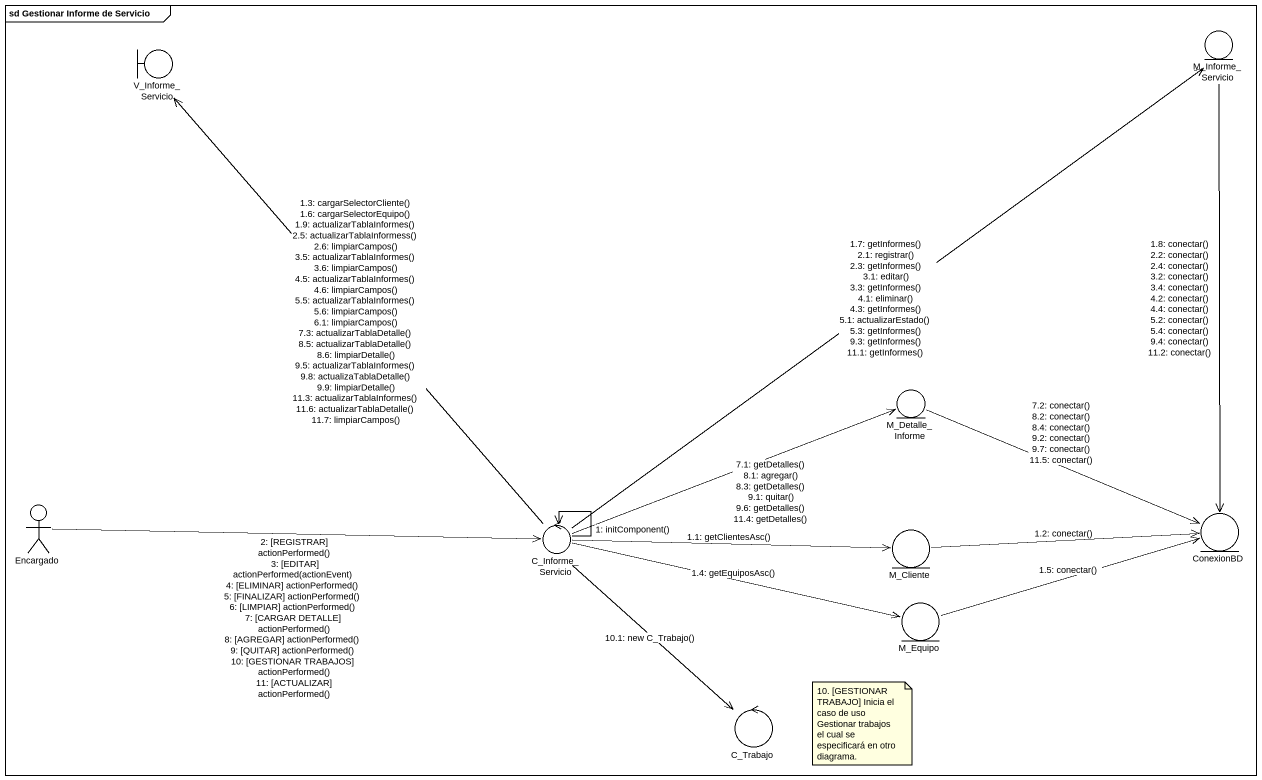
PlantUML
@startuml
mainframe sd Gestionar Informe de Servicio
boundary V_Informe_Servicio
entity M_Informe_Servicio
entity M_Detalle_Informe
actor Encargado
entity ConexionBD
control C_Informe_Servicio
entity M_Cliente
entity M_Equipo
control C_Trabajo
C_Informe_Servicio --> C_Informe_Servicio : 1: initComponent()
C_Informe_Servicio -right-> M_Cliente : 1.1: getClientesAsc()
M_Cliente -right-> ConexionBD : 1.2: conectar()
C_Informe_Servicio -up-> V_Informe_Servicio : 1.3: cargarSelectorCliente()\n1.6: cargarSelectorEquipo()\n1.9: actualizarTablaInformes()\n2.5: actualizarTablaInformess()\n2.6: limpiarCampos()\n3.5: actualizarTablaInformes()\n3.6: limpiarCampos()\n4.5: actualizarTablaInformes()\n4.6: limpiarCampos()\n5.5: actualizarTablaInformes()\n5.6: limpiarCampos()\n6.1: limpiarCampos()\n7.3: actualizarTablaDetalle()\n8.5: actualizarTablaDetalle()\n8.6: limpiarDetalle()\n9.5: actualizarTablaInformes()\n9.8: actualizaTablaDetalle()\n9.9: limpiarDetalle()\n11.3: actualizarTablaInformes()\n11.6: actualizarTablaDetalle()\n11.7: limpiarCampos()
C_Informe_Servicio -right-> M_Equipo : 1.4: getEquiposAsc()
M_Equipo -right-> ConexionBD : 1.5: conectar()
C_Informe_Servicio -up-> M_Informe_Servicio : 1.7: getInformes()\n2.1: registrar()\n2.3: getInformes()\n3.1: editar()\n3.3: getInformes()\n4.1: eliminar()\n4.3: getInformes()\n5.1: actualizarEstado()\n5.3: getInformes()\n9.3: getInformes()\n11.1: getInformes()
M_Informe_Servicio --> ConexionBD : 1.8: conectar()\n2.2: conectar()\n2.4: conectar()\n3.2: conectar()\n3.4: conectar()\n4.2: conectar()\n4.4: conectar()\n5.2: conectar()\n5.4: conectar()\n9.4: conectar()\n11.2: conectar()
Encargado -right-> C_Informe_Servicio : 2: [REGISTRAR] actionPerformed()\n3: [EDITAR] actionPerformed(actionEvent)\n4: [ELIMINAR] actionPerformed()\n5: [FINALIZAR] actionPerformed()\n6: [LIMPIAR] actionPerformed()\n7: [CARGAR DETALLE] actionPerformed()\n8: [AGREGAR] actionPerformed()\n9: [QUITAR] actionPerformed()\n10: [GESTIONAR TRABAJOS] actionPerformed()\n11: [ACTUALIZAR] actionPerformed()
C_Informe_Servicio -right-> M_Detalle_Informe : 7.1: getDetalles()\n8.1: agregar()\n8.3: getDetalles()\n9.1: quitar()\n9.6: getDetalles()\n11.4: getDetalles()
M_Detalle_Informe -right-> ConexionBD : 7.2: conectar()\n8.2: conectar()\n8.4: conectar()\n9.2: conectar()\n9.7: conectar()\n11.5: conectar()
C_Informe_Servicio --> C_Trabajo : 10.1: new C_Trabajo()
note as N1
  10. [GESTIONAR TRABAJO] Inicia el caso de uso Gestionar trabajos el cual se especificará en otro diagrama.
end note
@enduml
